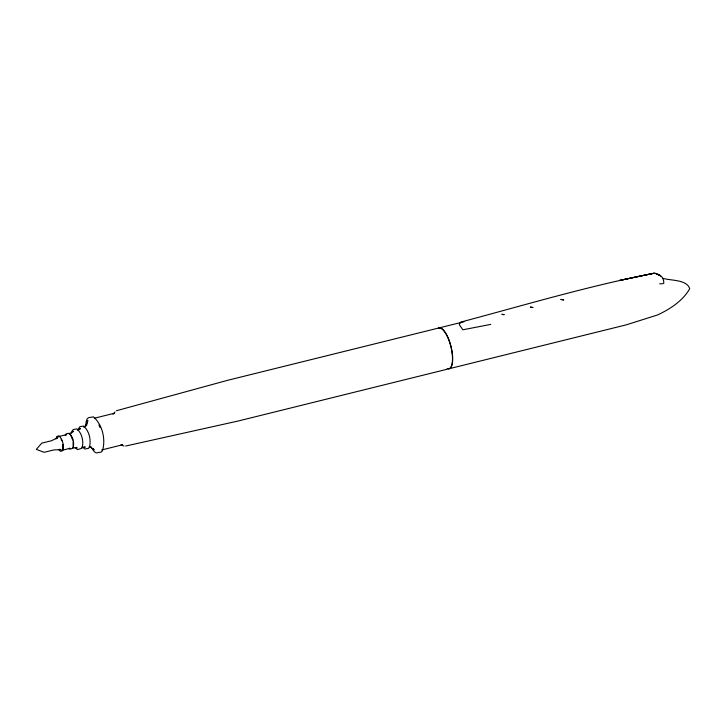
<?xml version="1.0" encoding="UTF-8"?>
<svg xmlns="http://www.w3.org/2000/svg" width="726" height="726" viewBox="0 0 726 726"><rect width="100%" height="100%" fill="white"/><g stroke="black" fill="none" stroke-linecap="round" stroke-linejoin="round"><path stroke-width="1.09" d="M56.065 438.931L56.701 436.517L58.833 435.818C62.79 439.212 64.251 445.737 62.726 450.655L60.594 451.354L58.915 449.793M62.817 448.977L62.799 444.43M71.547 433.395L71.829 431.543L73.163 429.574L76.902 428.894C82.083 433.331 83.98 441.844 81.993 448.269L77.464 449.612L75.268 447.579M73.126 446.426L73.108 441.871M86.548 425.545L87.855 420.581L85.586 425.781L86.467 425.037L83.871 427.233M65.204 435.301L66.229 433.785L69.142 433.259C73.108 436.653 74.569 443.178 73.045 448.096L70.259 449.149L68.698 448.604M78.426 428.866L79.924 426.661L83.572 426.044C89.343 430.981 91.467 440.482 89.244 447.652L88.372 448.396L84.715 449.022L82.265 446.753M113.056 414.337L115.035 411.914M57.272 438.087L57.744 437.687L51.501 440.736L41.772 443.141L36.3 449.385L44.186 452.316L53.905 449.911L60.884 449.684L59.668 449.258M65.912 435.083L66.447 434.629L58.316 436.644L58.969 436.662M72.954 431.807L73.607 431.253L69.46 433.622M79.706 429.22L80.432 428.603L77.392 430.073M62.436 449.866L61.901 450.329L70.041 448.314L69.378 448.296M116.405 410.735L227.574 380.324L438.486 328.061A21.045 7.26 76.1 0 1 451.309 348.516A21.045 7.26 76.1 0 1 447.207 368.699M463.968 321.745L438.685 328.007A21.045 7.26 76.1 0 1 451.499 348.471A21.045 7.26 76.1 0 1 447.407 368.654M94.362 418.221L114.281 413.285M101.576 449.984L122.549 444.784L121.042 444.766L123.974 446.009M446.78 369.325L238.246 420.998L125.671 446.036M449.358 368.681L626.329 324.831L657.493 314.975C669.953 309.212 682.939 300.755 689.7 288.739C687.086 279.392 670.479 280.726 662.892 278.33M490.712 324.395L462.843 329.795L459.313 324.64L460.611 322.144C524.925 305.002 588.84 285.881 654.226 273.23L619.532 280.454L654.807 273.067L660.587 275.88L656.122 273.775C661.087 274.537 664.335 278.766 663.718 283.639M659.671 283.812L662.702 283.685M81.893 447.216L85.278 447.098L84.397 447.08M72.691 447.797L77.183 447.933L76.284 447.352M89.117 446.926L91.258 447.397M69.288 434.103L70.023 434.575M90.06 446.617L94.153 449.911L92.982 448.514M90.868 446.853L94.262 451.672L96.159 452.897L101.023 452.144L102.402 450.964C105.914 439.657 102.566 424.674 93.454 416.869L88.59 417.631L87.211 418.811L86.24 421.107L85.759 426.371M70.785 435.482L72.727 440.074M98.918 424.901L100.061 427.605M61.202 439.321L61.864 440.882M563.657 299.929L560.98 299.43L563.657 299.929M532.866 307.543L530.434 307.098L532.866 307.543M504.035 314.667L502.065 314.304L504.035 314.667"/></g></svg>
